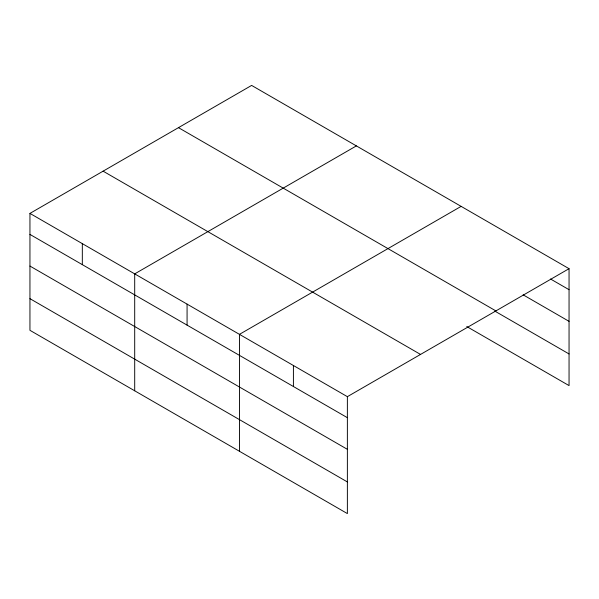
<?xml version="1.0" encoding="UTF-8"?>
<svg xmlns="http://www.w3.org/2000/svg" width="599" height="599" viewBox="0 0 599 599"><rect width="100%" height="100%" fill="white"/><g stroke="black" fill="none" stroke-linecap="round" stroke-linejoin="round"><path stroke-width="0.9" d="M347.375 449.325L347.375 396.665L29.95 213.401L29.95 330.319L347.375 513.583L347.375 449.325L29.95 266.061M466.763 326.545L569.05 385.599L569.05 268.681L251.625 85.417L29.95 213.401M356.375 145.894L134.7 273.878L134.7 390.795M461.125 206.37L239.45 334.354L239.45 451.272M347.375 396.665L569.05 268.681M550.526 278.999L569.05 289.691M523.144 294.835L569.05 321.341M178.472 127.654L495.897 310.918M494.954 311.173L569.05 353.949M103.103 171.164L420.528 354.428M29.95 234.411L347.375 417.675M29.95 298.669L347.375 481.933M293.413 365.51L293.413 386.52M187.075 304.12L187.075 325.122M82.325 243.636L82.325 264.646"/></g></svg>
